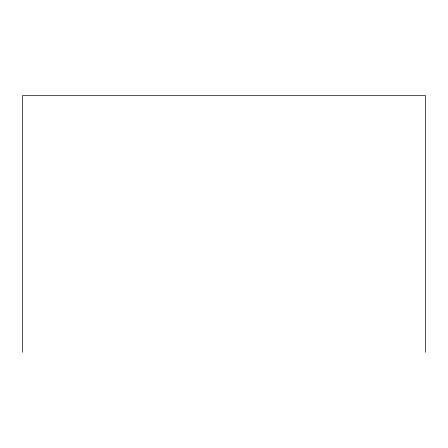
<?xml version="1.0" encoding="UTF-8"?>
<svg xmlns="http://www.w3.org/2000/svg" width="448" height="448" viewBox="0 0 448 448"><rect width="100%" height="100%" fill="white"/><g stroke="black" fill="none" stroke-linecap="round" stroke-linejoin="round"><path stroke-width="0.67" d="M425.6 352.318L425.6 95.682L22.4 95.682L22.4 352.318"/></g></svg>
